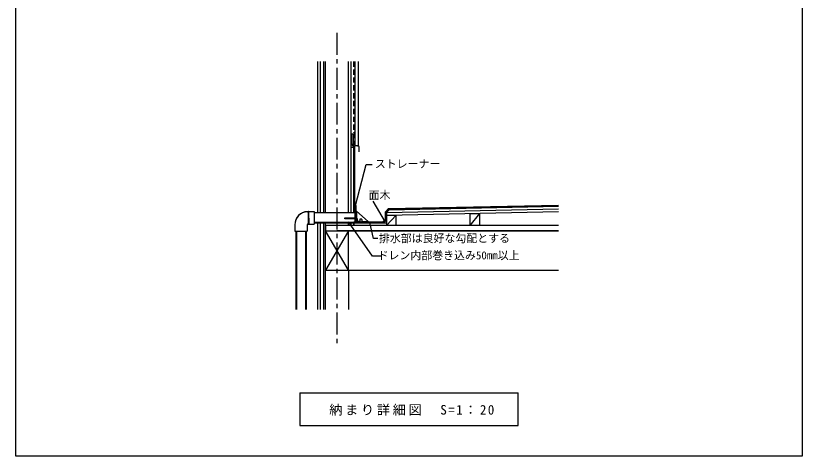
# Model space of a CAD drawing. Units: millimetres, scale not verified. Extents: x -1806 to 1794, y -2671 to 3506.
# Drawn here: x -1806 to 1794, y -2671 to -654 of the extents above; entities that cross this region are included whole.
import ezdxf
from ezdxf.enums import TextEntityAlignment as Align

# ---------------------------------------------------------------- set-up
doc = ezdxf.new("R2010")
doc.units = ezdxf.units.MM
doc.header["$LTSCALE"] = 20
doc.linetypes.add('CHAIN1', pattern=[8, 5, -1, 1, -1])
doc.linetypes.add('DASHED1', pattern=[1.8, 1.2, -0.6])
for name, color, linetype in [('0-0_境界寸法', 4, 'Continuous'), ('A-0', 2, 'Continuous'), ('A-9', 3, 'Continuous'), ('F-0', 2, 'Continuous')]:
    doc.layers.add(name, color=color, linetype=linetype)
doc.styles.add('ＭＳ ゴシック', font='')
doc.styles.get('ＭＳ ゴシック').set_extended_font_data('MS Gothic')

msp = doc.modelspace()

# ---------------------------------------------------------------- linework, layer by layer
at = {"layer": '0-0_境界寸法', "linetype": 'CHAIN1'}
msp.add_line((-335.82, -733.05), (-335.82, -2164.78), dxfattribs=at)
at = {"layer": '0-0_境界寸法', "color": 7}
for p, q in [((-424.32, -863.41), (-424.32, -1554.85)), ((-412.32, -863.41), (-412.32, -1554.85)), ((-397.33, -863.41), (-397.33, -1554.85)), ((-271.33, -1554.85), (-271.33, -863.41)), ((-252.33, -1247.82), (-252.33, -863.89)), ((-237.32, -1247.82), (-237.32, -863.41)), ((-259.33, -1554.85), (-259.33, -1256.57)), ((-252.33, -1247.82), (-237.32, -1247.82)), ((-252.33, -1522.85), (-247.33, -1522.85)), ((-252.33, -1597.87), (-252.33, -1522.85)), ((-247.33, -1597.87), (-247.33, -1522.85)), ((-109.32, -1554.82), (677.92, -1538.9)), ((-109.32, -1554.82), (-97.08, -1542.57)), ((-97.08, -1542.57), (677.92, -1526.9)), ((-109.32, -1566.82), (677.92, -1550.9)), ((-109.32, -1554.82), (-109.32, -1614.85)), ((-109.32, -1566.82), (-64.32, -1566.82)), ((-64.32, -1614.85), (-64.32, -1566.82)), ((273.68, -1614.85), (273.68, -1559.07)), ((273.68, -1559.07), (318.68, -1559.07)), ((318.68, -1614.85), (318.68, -1559.07)), ((-424.32, -1602.85), (-424.32, -1998.85)), ((-412.32, -1602.85), (-412.32, -1998.85)), ((-397.33, -1602.85), (-397.33, -1998.85)), ((677.92, -1614.85), (-335.82, -1614.85)), ((-271.33, -1614.85), (-271.33, -1602.85)), ((-259.33, -1614.85), (-259.33, -1598.85)), ((-259.33, -1598.85), (-259.33, -1614.85)), ((-259.33, -1602.85), (-109.32, -1602.85)), ((-252.33, -1597.87), (-247.33, -1597.87)), ((-109.32, -1588.48), (-123.69, -1602.85)), ((677.92, -1638.85), (-335.82, -1638.85))]:
    msp.add_line(p, q, dxfattribs=at)
at = {"layer": '0-0_境界寸法'}
for p, q in [((-388.32, -1554.85), (-388.32, -863.41)), ((-283.32, -1554.85), (-283.32, -863.41)), ((-251.63, -1522.85), (-201.4, -1335.39)), ((-201.4, -1335.39), (-174.18, -1335.39)), ((-113.99, -1599.67), (-169.93, -1502.79)), ((-470.55, -1551.42), (-468.34, -1551.37)), ((-470.55, -1551.81), (-468.29, -1551.77)), ((-465.8, -1551.17), (-468.29, -1551.77)), ((-465.85, -1550.77), (-440.85, -1550.27)), ((-465.85, -1550.77), (-464.67, -1609.01)), ((-465.8, -1551.17), (-440.85, -1550.66)), ((-440.85, -1550.27), (-439.67, -1608.5)), ((-440.76, -1554.85), (-252.33, -1554.85)), ((-300.22, -1583.81), (-300.22, -1579.31)), ((-300.22, -1579.31), (-246.4, -1579.31)), ((-243.79, -1583.81), (-300.22, -1583.81)), ((-193.53, -1596.83), (-246.4, -1548.88)), ((-246.4, -1548.88), (-246.4, -1579.31)), ((-64.32, -1566.82), (-109.32, -1614.85)), ((273.68, -1614.85), (318.68, -1559.07)), ((-528.45, -1610.9), (-528.45, -1640.61)), ((-472.1, -1611.05), (-472.1, -1640.61)), ((-471.7, -1611.05), (-471.7, -1640.61)), ((-469.26, -1608.15), (-467.14, -1608.11)), ((-469.25, -1608.55), (-467.18, -1608.51)), ((-467.18, -1608.51), (-464.67, -1609.01)), ((-467.14, -1608.11), (-464.63, -1608.61)), ((-464.67, -1609.01), (-439.67, -1608.5)), ((-464.63, -1608.61), (-439.68, -1608.1)), ((-439.87, -1598.85), (-259.33, -1598.85)), ((-439.79, -1602.85), (-259.33, -1602.85)), ((-388.32, -1638.85), (-388.32, -1602.85)), ((-283.32, -1614.9), (-283.32, -1602.85)), ((-241.79, -1595.03), (-241.79, -1585.61)), ((-233.79, -1596.83), (-239.79, -1596.83)), ((-231.79, -1586.89), (-231.79, -1595.03)), ((-223.79, -1585.09), (-229.79, -1585.09)), ((-221.79, -1586.89), (-221.79, -1596.83)), ((-221.79, -1596.83), (-193.53, -1596.83)), ((-168.92, -1674.53), (-184.99, -1601.06)), ((-524.28, -1640.61), (-524.28, -1998.85)), ((-520.28, -1640.61), (-520.28, -1998.85)), ((-480.28, -1640.61), (-480.28, -1998.85)), ((-476.28, -1640.61), (-476.28, -1998.85)), ((-283.32, -1818.85), (-388.32, -1638.85)), ((-283.32, -1638.85), (-388.32, -1818.85)), ((-148.25, -1674.53), (-168.92, -1674.53)), ((-388.32, -1998.85), (-388.32, -1818.85)), ((-283.32, -1818.85), (-283.32, -1998.85)), ((-283.32, -1818.85), (677.92, -1818.85))]:
    msp.add_line(p, q, dxfattribs=at)
at = {"layer": '0-0_境界寸法', "color": 2}
for p, q in [((-271.33, -1196.54), (-267.32, -1196.54)), ((-269.32, -1242.07), (-269.32, -1196.54)), ((-267.32, -1241.25), (-267.32, -1196.54)), ((-257.66, -1256.57), (-271.33, -1242.9)), ((-255.99, -1255.41), (-269.32, -1242.07)), ((-254.33, -1254.25), (-267.32, -1241.25)), ((-257.66, -1256.57), (-257.66, -1554.85)), ((-255.99, -1255.41), (-255.99, -1554.85)), ((-254.33, -1554.85), (-254.33, -1254.25)), ((-114.33, -1552.74), (-99.19, -1537.61)), ((-112.66, -1553.43), (-98.48, -1539.26)), ((-110.99, -1554.12), (-97.78, -1540.91)), ((-99.19, -1537.61), (677.92, -1521.9)), ((677.92, -1523.57), (-98.48, -1539.26)), ((677.92, -1525.23), (-97.78, -1540.91)), ((-259.33, -1552.05), (-254.33, -1552.05)), ((-114.33, -1586.41), (-114.33, -1552.74)), ((-112.66, -1587.1), (-112.66, -1553.43)), ((-110.99, -1587.79), (-110.99, -1554.12)), ((-259.33, -1598.85), (-124.4, -1598.85)), ((-123.38, -1600.18), (-259.33, -1600.18)), ((-122.36, -1601.52), (-259.33, -1601.52)), ((-114.33, -1586.41), (-125.26, -1597.35)), ((-112.66, -1587.1), (-124.4, -1598.85)), ((-110.99, -1587.79), (-123.38, -1600.18)), ((-506.11, -2380.24), (-506.11, -2530.24)), ((-506.11, -2380.24), (493.89, -2380.24))]:
    msp.add_line(p, q, dxfattribs=at)
at = {"layer": '0-0_境界寸法', "color": 7, "linetype": 'DASHED1'}
msp.add_line((-257.18, -1191.45), (-257.18, -1246.79), dxfattribs=at)
at = {"layer": '0-0_境界寸法', "color": 3}
for p, q in [((-234.32, -1253.18), (-262.03, -1245.76)), ((-234.32, -1278.18), (-234.32, -1253.18)), ((-388.32, -1818.85), (-388.32, -1638.85)), ((-388.32, -1638.85), (-283.32, -1638.85)), ((-283.32, -1818.85), (-283.32, -1638.85)), ((-388.32, -1818.85), (-283.32, -1818.85))]:
    msp.add_line(p, q, dxfattribs=at)
at = {"layer": '0-0_境界寸法', "color": 7, "linetype": 'DASHED1'}
msp.add_lwpolyline([(-260.36, -864.64), (-260.36, -1185.93), (-257.18, -1191.45)], dxfattribs=at)
at = {"layer": '0-0_境界寸法', "color": 3}
msp.add_lwpolyline([(-271.17, -1194.79), (-262.03, -1194.79), (-262.03, -1245.76)], dxfattribs=at)
at = {"layer": '0-0_境界寸法'}
for points in [[(-465.85, -1550.77), (-468.34, -1551.37), (-467.18, -1608.51)], [(-528.85, -1610.9), (-528.85, -1640.61), (-471.7, -1640.61)], [(-132.18, -1754.88), (-173.51, -1754.88), (-282.32, -1597.33)]]:
    msp.add_lwpolyline(points, dxfattribs=at)
at = {"layer": '0-0_境界寸法', "color": 2}
for points in [[(-259.33, -1598.85), (-238.03, -1598.04), (-125.26, -1597.35)], [(-506.11, -2530.24), (493.89, -2530.24), (493.89, -2380.24)]]:
    msp.add_lwpolyline(points, dxfattribs=at)
at = {"layer": '0-0_境界寸法'}
for centre, radius, start in [((-469.35, -1610.9), 59.5, 91.16), ((-469.35, -1610.9), 59.1, 91.16008), ((-469.2, -1611.05), 2.9, 91.16042), ((-469.2, -1611.05), 2.5, 91.15977)]:
    msp.add_arc(centre, radius, start, 180, dxfattribs=at)
for centre, start_param, end_param in [((-243.79, -1585.61), 6.2831853, 7.8539816), ((-239.79, -1595.03), 3.1415927, 4.712389), ((-233.79, -1595.03), 4.712389, 6.2831853), ((-229.79, -1586.89), 1.5707963, 3.1415927), ((-223.79, -1586.89), 6.2831853, 7.8539816)]:
    msp.add_ellipse(centre, major_axis=(2, 0), ratio=0.9, start_param=start_param, end_param=end_param, dxfattribs=at)
at = {"layer": 'A-0', "color": 7}
msp.add_line((-271.33, -1256.57), (-259.33, -1256.57), dxfattribs=at)
at = {"layer": 'A-9'}
msp.add_line((-388.32, -1638.85), (677.92, -1638.85), dxfattribs=at)
msp.add_lwpolyline([(677.92, -1614.85), (-388.32, -1614.85), (-388.32, -1638.85)], dxfattribs=at)
at = {"layer": 'F-0'}
msp.add_lwpolyline([(-1806.11, -2671.2), (-1806.11, 2468.8), (1793.89, 2468.8), (1793.89, -2671.2)], close=True, dxfattribs=at)

# ---------------------------------------------------------------- texts
at = {"layer": '0-0_境界寸法', "color": 7, "style": 'ＭＳ ゴシック'}
for s, p in [('ストレーナー', (-162.5, -1361.81)), ('面木', (-190.84, -1505.33)), ('排水部は良好な勾配とする', (-143.87, -1702.68)), ('ドレン内部巻き込み50㎜以上', (-149.88, -1780.76))]:
    msp.add_text(s, height=36.66, dxfattribs=at).set_placement(p, align=Align.BOTTOM_LEFT)
at = {"layer": '0-0_境界寸法', "color": 7, "insert": (-371.11, -2485.24), "char_height": 43.99, "attachment_point": 7, "style": 'ＭＳ ゴシック'}
msp.add_mtext('\\T1.21;納まり詳細図\u3000S=1：20', dxfattribs=at)

doc.saveas('drawing.dxf')
